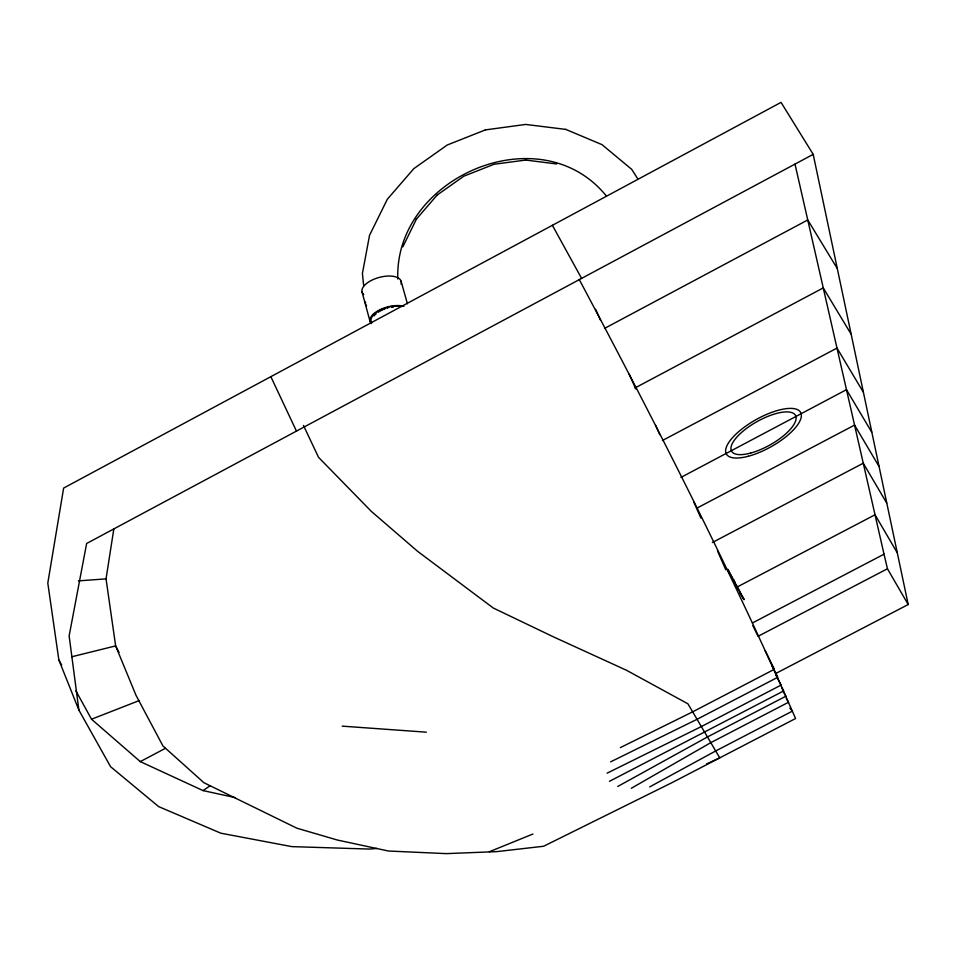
<?xml version="1.0" encoding="UTF-8"?>
<svg xmlns="http://www.w3.org/2000/svg" width="956" height="956" viewBox="0 0 956 956"><rect width="100%" height="100%" fill="white"/><g stroke="black" fill="none" stroke-linecap="round" stroke-linejoin="round"><path stroke-width="1.43" d="M579.193 279.427C655.864 423.424 730.085 569.059 795.571 718.518L672.271 782.51L543.629 846.251L496.833 851.617L446.321 853.624L388.459 851.019L337.337 840.025L296.922 828.207L203.903 782.713L162.938 745.955L136.003 695.311L115.64 645.909L106.044 578.882L113.848 528.811M402.846 246.839L416.481 218.984M416.302 219.247L437.215 194.988M485.421 129.885L447.253 145.001L413.805 168.65L387.323 199.266L369.542 235.307L362.408 273.512L363.698 285.916M729.44 573.289L727.898 569.298L744.031 599.591L740.099 593.329M437.179 195.024L463.803 176.203L494.109 164.241L525.943 160.034M75.906 690.877L91.525 719.223L140.281 761.609L203.031 790.588L210.272 785.629M631.295 788.282L710.81 742.645L788.569 702.242L786.31 698.597M617.743 786.477L707.464 736.968L785.952 696.171L782.45 689.993M649.662 786.919L715.709 750.95L792.393 711.133L789.859 708.097M78.894 710.117L58.854 659.963L47.8 583.088L63.634 488.074L781.04 102.376L813.197 154.358L86.638 543.486L69.131 635.931L78.894 710.117L110.585 766.7L158.624 806.589L220.824 833.19L291.807 846.622L369.566 849.071L376.939 848.45M604.527 328.422L807.748 219.964L837.109 268.242M635.059 387.921L823.247 287.911L850.983 333.931M662.4 440.525L836.99 348.092L863.256 392.044M140.281 761.609L165.352 748.357M680.947 477.414L846.478 389.678L871.717 432.16M696.709 508.245L854.556 425.085L878.923 466.277M712.351 542.518L863.268 463.206L886.678 502.999M736.311 587.45L875.039 514.782L897.158 552.64M752.48 622.93L884.025 554.193L794.986 164.05M758.502 636.075L887.443 568.772L884.025 554.193M775.459 673.645L908.2 604.527L813.197 154.358M609.498 781.303L783.693 690.925L781.602 687.065M620.325 747.616L692.658 711.85L774.384 669.284L765.242 650.773M607.072 773.189L701.346 726.572L781.172 685.046L775.746 674.697M610.621 761.848L697.055 719.294L777.814 677.254L771.779 665.328M706.532 763.963L719.772 757.857L687.926 703.807L626.61 670.323L553.655 636.959L493.248 608.004L417.617 551.325L371.334 511.388L318.551 457.338L303.47 425.42M489.4 851.712L532.886 834.038M91.525 719.223L139.385 700.509M485.325 129.908L525.704 124.435L565.797 129.407M71.628 656.808L115.64 645.909L119.034 652.374M78.38 580.878L106.044 578.882M342.176 726.142L426.34 732.177M525.633 160.034L556.667 163.966M203.031 790.588L235.056 797.567M565.653 129.347L602.041 144.655L631.701 169.355L637.7 178.712M606.403 196.064C540.295 114.254 394.207 177.446 397.804 278.997M887.443 568.772L908.2 604.527M58.854 659.963L61.698 665.113M552.389 225.305L581.595 278.399M727.624 569.585L732.404 578.308M733.766 580.806L735.128 583.291M744.031 599.591L735.809 584.546L737.96 589.505M752.85 625.666L758.072 636.242M270.847 376.676L296.456 431.108M595.6 309.278L600.511 320.117M629.191 374.226L635.824 388.996M655.565 425.229L659.795 434.729M693.901 502.247L700.903 518.128M717.502 550.907L725.771 569.776M733.622 579.503L735.26 583.28M401.102 281.219L407.423 303.793M362.073 292.082L370.056 321.479M366.566 305.729A17.782 8.425 -18.4 0 1 365.754 304.462M365.527 303.649A17.782 8.425 -18.4 0 1 365.527 302.108M362.838 293.6A20.255 9.572 -15.3 0 1 380.094 277.192A20.255 9.572 -15.3 0 1 401.054 284.171M363.734 294.567A20.255 9.572 -15.3 0 1 363.161 294.006M371.322 323.546A20.375 9.381 -15.3 0 1 378.911 310.258A20.375 9.381 -15.3 0 1 403.922 306.326M374.071 315.946A17.638 8.126 -15.3 0 1 374.262 315.719M374.86 315.038A17.638 8.126 -15.3 0 1 375.314 314.584M375.804 314.13A17.638 8.126 -15.3 0 1 376.067 313.903M378.433 312.17A17.638 8.126 -15.3 0 1 379.09 311.764M380.141 311.166A17.638 8.126 -15.3 0 1 380.882 310.784M382.018 310.234A17.638 8.126 -15.3 0 1 382.806 309.887M384.42 309.242A17.638 8.126 -15.3 0 1 384.838 309.099M387.383 308.298A17.638 8.126 -15.3 0 1 387.813 308.179M391.709 307.354A17.638 8.126 -15.3 0 1 393.418 307.139M371.8 322.638A19.311 8.903 -15.7 0 1 379.377 310.628A19.311 8.903 -15.7 0 1 401.819 306.398M750.615 453.072A36.639 13.348 -29.3 0 0 795.906 416.386A36.639 13.348 -29.3 0 0 744.031 430.355A36.639 13.348 -29.3 0 0 750.615 453.072M748.44 456.227A42.554 15.499 -29.3 0 0 801.128 413.625A42.554 15.499 -29.3 0 0 740.948 429.758A42.554 15.499 -29.3 0 0 748.44 456.227"/></g></svg>
